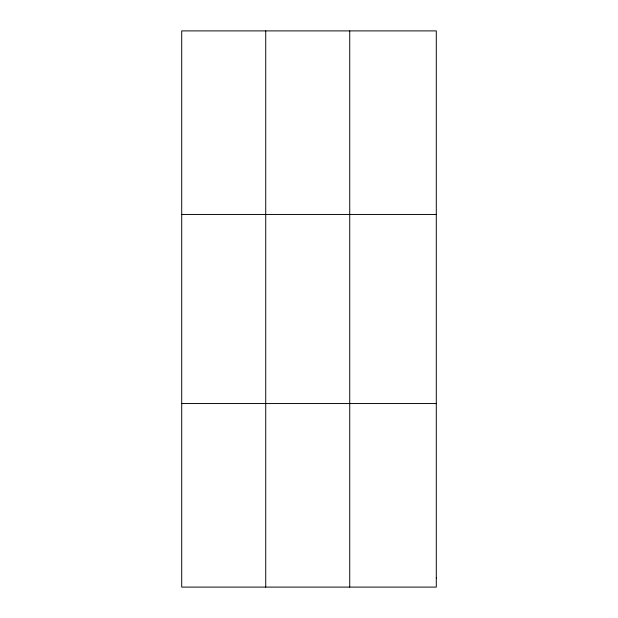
<?xml version="1.0" encoding="UTF-8"?>
<svg xmlns="http://www.w3.org/2000/svg" width="618" height="618" viewBox="0 0 618 618"><rect width="100%" height="100%" fill="white"/><g stroke="black" fill="none" stroke-linecap="round" stroke-linejoin="round"><path stroke-width="0.93" d="M265.725 30.9L265.725 587.1M349.734 30.9L349.734 587.1M181.707 214.446L436.293 214.446M181.707 403.554L436.293 403.554M436.293 577.923L436.293 587.1L181.707 587.1L181.707 30.9L436.293 30.9L436.293 577.923"/></g></svg>
